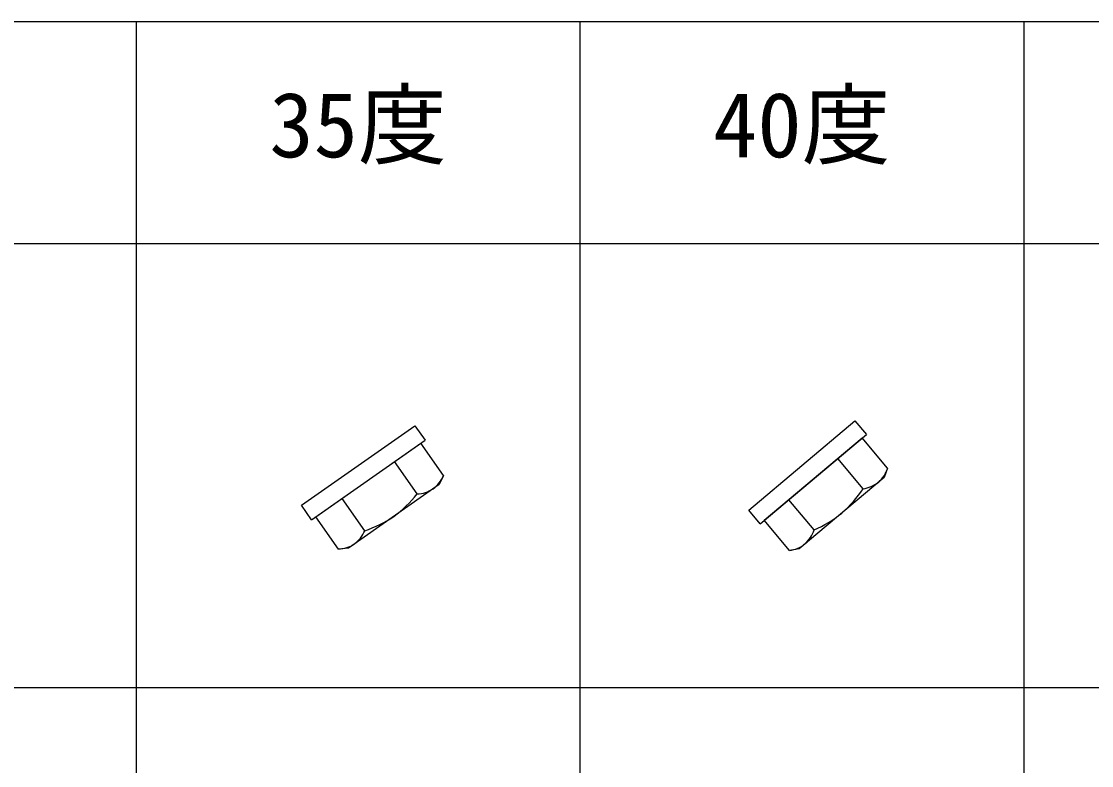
# Model space of a CAD drawing. Units: millimetres, scale not verified. Extents: x -390 to 390, y -260 to 278.
# Drawn here: x -100.4 to -3.9, y 193 to 260 of the extents above; entities that cross this region are included whole.
import ezdxf
from ezdxf.enums import TextEntityAlignment as Align

# ---------------------------------------------------------------- set-up
doc = ezdxf.new("R2010")
doc.units = ezdxf.units.MM
doc.header["$LTSCALE"] = 2
doc.layers.add('0-0', color=3, linetype='Continuous')
doc.layers.add('F-0', color=4, linetype='Continuous')
doc.styles.add('ＭＳ ゴシック', font='')
doc.styles.get('ＭＳ ゴシック').set_extended_font_data('MS Gothic')

msp = doc.modelspace()

# ---------------------------------------------------------------- linework, layer by layer
at = {"layer": '0-0'}
for p, q in [((-25.212, 224.017), (-24.184, 222.792)), ((-64.88, 223.585), (-63.963, 222.274)), ((-74.202, 215.105), (-63.963, 222.274)), ((-73.812, 215.378), (-64.353, 222.001)), ((-62.315, 219.09), (-64.353, 222.001)), ((-33.759, 214.757), (-24.184, 222.792)), ((-33.394, 215.063), (-24.549, 222.485)), ((-22.265, 219.763), (-24.549, 222.485)), ((-64.679, 217.434), (-66.717, 220.345)), ((-24.476, 217.908), (-26.76, 220.63)), ((-62.315, 219.089), (-62.692, 218.281)), ((-22.265, 219.763), (-22.57, 218.924)), ((-62.692, 218.281), (-70.884, 212.545)), ((-22.57, 218.924), (-30.231, 212.496)), ((-69.409, 214.123), (-71.447, 217.033)), ((-28.899, 214.196), (-31.183, 216.919)), ((-71.773, 212.467), (-73.812, 215.378)), ((-31.11, 212.341), (-33.394, 215.063)), ((-70.884, 212.545), (-71.773, 212.467)), ((-30.231, 212.496), (-31.109, 212.341))]:
    msp.add_line(p, q, dxfattribs=at)
for points in [[(-33.759, 214.757), (-34.788, 215.983), (-25.212, 224.017)], [(-74.202, 215.105), (-75.12, 216.415), (-64.88, 223.585)]]:
    msp.add_lwpolyline(points, dxfattribs=at)
for centre, radius, start, end in [((-64.989, 220.208), 2.899, 307.343, 337.312), ((-25.026, 220.644), 2.899, 312.343, 342.312), ((-24.862, 220.775), 2.893, 277.656, 307.702), ((-72.795, 223.788), 10.306, 305.69, 321.943), ((-64.814, 220.324), 2.893, 272.656, 302.702), ((-33.115, 223.53), 10.306, 310.69, 326.943), ((-72.605, 223.925), 10.31, 288.06, 304.301), ((-32.937, 223.683), 10.31, 293.06, 309.301), ((-31.647, 215.07), 2.884, 312.009, 342.378), ((-72.071, 215.232), 2.884, 307.009, 337.378), ((-71.906, 215.348), 2.885, 272.65, 302.995), ((-31.493, 215.2), 2.885, 277.65, 307.995)]:
    msp.add_arc(centre, radius, start, end, dxfattribs=at)
at = {"layer": 'F-0', "color": 6}
for p, q in [((-390, 260), (390, 260)), ((-390, 240), (390, 240))]:
    msp.add_line(p, q, dxfattribs=at)
at = {"layer": 'F-0'}
for p, q in [((-90, 260), (-90, -260)), ((-50, 260), (-50, -260)), ((-10, 260), (-10, -260)), ((-370, 200), (390, 200))]:
    msp.add_line(p, q, dxfattribs=at)

# ---------------------------------------------------------------- texts
at = {"layer": 'F-0', "color": 7, "style": 'ＭＳ ゴシック'}
for s, p in [('35度', (-78, 246)), ('40度', (-38, 246))]:
    msp.add_text(s, height=5.865, dxfattribs=at).set_placement(p, align=Align.BOTTOM_LEFT)

doc.saveas('drawing.dxf')
